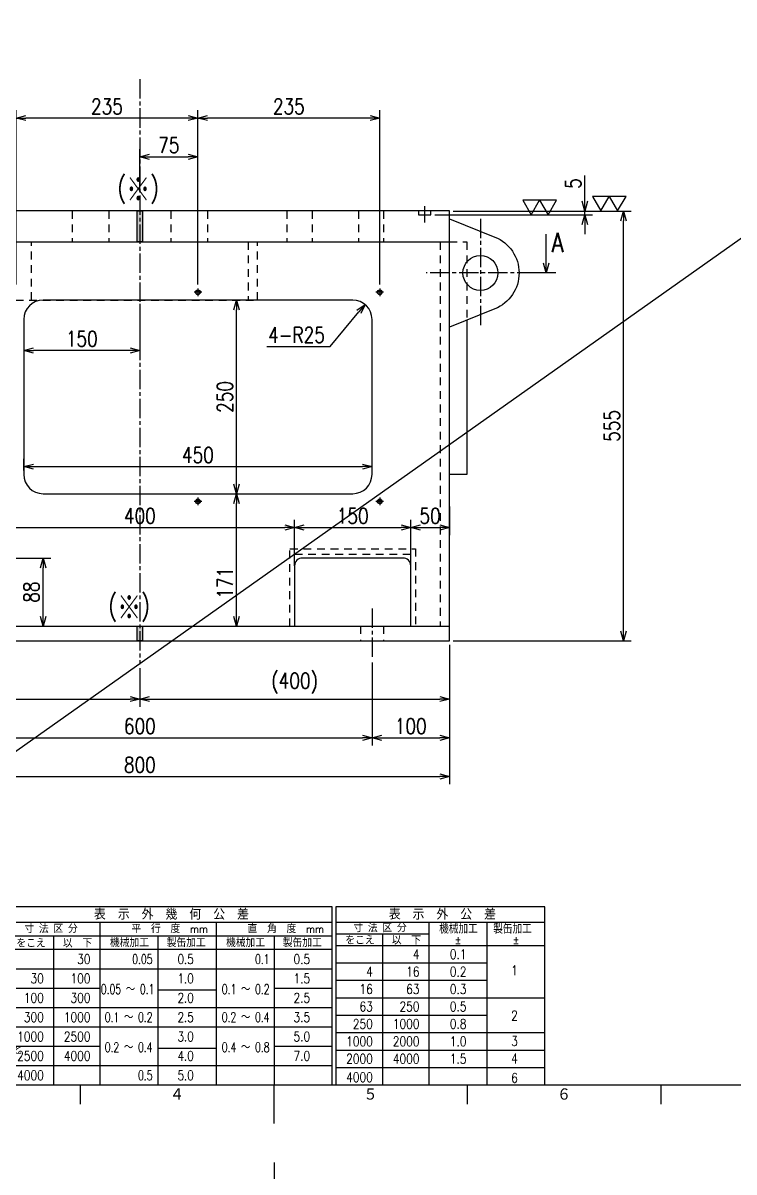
# Model space of a CAD drawing. Extents: x 0 to 4205, y 0 to 5940.
# Drawn here: x 726 to 1644, y 2933 to 4416 of the extents above; entities that cross this region are included whole.
import ezdxf
from ezdxf.enums import TextEntityAlignment as Align

# ---------------------------------------------------------------- set-up
doc = ezdxf.new("R2010")
doc.units = 0
doc.header["$LTSCALE"] = 5
doc.linetypes.add('GEN3A', pattern=[3.5, 2, -1.5])
doc.linetypes.add('GEN7A', pattern=[7.5, 5, -0.75, 1, -0.75])
doc.layers.get('0').update_dxf_attribs({"linetype": 'CONTINUOUS'})
doc.layers.get('DEFPOINTS').update_dxf_attribs({"linetype": 'CONTINUOUS'})
for name, color, linetype in [('2', 5, 'CONTINUOUS'), ('3A', 6, 'GEN3A'), ('4', 3, 'CONTINUOUS'), ('5', 3, 'CONTINUOUS'), ('6', 52, 'CONTINUOUS'), ('7A', 4, 'GEN7A'), ('8', 1, 'CONTINUOUS'), ('RAHM2', 1, 'CONTINUOUS')]:
    doc.layers.add(name, color=color, linetype=linetype)
doc.styles.add('DIMENSION', font='monotxt.shx', dxfattribs={"bigfont": 'bigfont.shx'})
doc.styles.get("Standard").update_dxf_attribs({"font": 'romans.shx', "width": 0.8, "bigfont": 'extfont.shx'})
doc.dimstyles.new('GEN-ISO', dxfattribs={"dimscale": 5, "dimtxt": 4, "dimasz": 2.5, "dimexe": 2, "dimexo": 1, "dimgap": 1, "dimtad": 3, "dimdec": 3, "dimrnd": 0.001, "dimdsep": 46, "dimtxsty": 'Standard', "dimblk": 'OPEN30', "dimcen": 0, "dimclrt": 52, "dimadec": 0, "dimazin": 0, "dimtp": 0.1, "dimtm": 0.1, "dimtfac": 0.6, "dimtdec": 3, "dimtmove": 2, "dimatfit": 3, "dimldrblk": 'OPEN30', "dimfxl": 1, "dimarcsym": 0})
doc.dimstyles.new('GEN-ISO$4', dxfattribs={"dimscale": 5, "dimtxt": 4, "dimasz": 2.5, "dimexe": 2, "dimexo": 1, "dimgap": 1, "dimtad": 1, "dimtoh": 1, "dimdec": 3, "dimrnd": 0.001, "dimdsep": 46, "dimtxsty": 'Standard', "dimblk": 'OPEN30', "dimcen": 0, "dimclrt": 52, "dimadec": 0, "dimazin": 0, "dimtp": 0.1, "dimtm": 0.1, "dimtfac": 0.6, "dimtdec": 3, "dimtofl": 0, "dimtmove": 0, "dimatfit": 2, "dimldrblk": 'OPEN30', "dimfxl": 1, "dimarcsym": 0})

# ---------------------------------------------------------------- blocks, each defined once
blk = doc.blocks.new('1A1ﾌﾞﾋﾝ')
at = {"layer": 'RAHM2', "color": 5, "linetype": 'Continuous'}
for p, q in [((210, 589), (210, 579)), ((25, 15), (826, 15)), ((160, 10), (160, 15)), ((210, 5), (210, 15)), ((260, 10), (260, 15)), ((310, 10), (310, 15))]:
    blk.add_line(p, q, dxfattribs=at)
for s, p in [('４', (183.1, 10.87)), ('５', (233.1, 10.87)), ('６', (283.1, 10.87))]:
    blk.add_text(s, height=3.31, dxfattribs=at).set_placement(p)
at = {"layer": 'RAHM2', "color": 5, "linetype": 'Continuous', "width": 0.7}
for tag, p in [('HEADER3', (35, 566.01)), ('HEADER4', (54.75, 566)), ('HEADER15', (74.49, 566)), ('HEADER16', (94.43, 566))]:
    blk.add_attdef(tag, text='', height=6, dxfattribs=at).set_placement(p, align=Align.MIDDLE)
at = {"layer": 'RAHM2', "color": 7, "linetype": 'Continuous'}
blk.add_attdef('HEADER5', text='', height=2.5, dxfattribs=at).set_placement((63.69, 559.1), align=Align.BOTTOM_RIGHT)
for tag, height, width, p in [('HEADER1', 5, 0.9, (775.12, 45.15)), ('HEADER25', 3.2, 0.63, (46.91, 45.38)), ('HEADER23', 3.33, 0.8, (71.4, 45.2)), ('HEADER24', 3.5, 0.8, (92.57, 45.22)), ('HEADER7', 5, 0.8, (590.38, 40.8)), ('GEN-TITLE-SCA', 4, 0.85, (677.79, 40.85)), ('HEADER22', 3.2, 0.63, (46.91, 38.38)), ('HEADER20', 3.33, 0.8, (71.4, 38.2)), ('HEADER21', 3.5, 0.8, (92.57, 38.22)), ('HEADER2', 6, 0.9, (774.89, 36.68)), ('HEADER19', 3.2, 0.63, (46.91, 31.38)), ('HEADER17', 3.33, 0.8, (71.4, 31.2)), ('HEADER18', 3.5, 0.8, (92.57, 31.22)), ('HEADER11', 3.2, 0.63, (46.91, 24.38)), ('HEADER9', 3.33, 0.8, (71.4, 24.2)), ('HEADER10', 3.5, 0.8, (92.57, 24.22)), ('HEADER14', 3.31, 0.8, (542.54, 17.82))]:
    blk.add_attdef(tag, text='', height=height, dxfattribs=dict(at, width=width)).set_placement(p, align=Align.MIDDLE)
at = {"layer": 'RAHM2', "color": 7, "linetype": 'Continuous', "width": 0.8}
blk.add_attdef('GEN-TITLE-DAT', text='', height=3.5, dxfattribs=at).set_placement((691.35, 39.1), align=Align.BOTTOM_LEFT)
at = {"layer": 'RAHM2', "color": 5, "linetype": 'Continuous'}
blk.add_attdef('HEADER6', text='', height=5.8, dxfattribs=at).set_placement((623.09, 17.9), align=Align.BOTTOM_RIGHT)
at = {"layer": 'RAHM2', "color": 5, "linetype": 'Continuous', "style": 'DIMENSION', "width": 1.2}
for tag, p in [('HEADER13', (629.56, 16.75)), ('HEADER12', (663.26, 16.72)), ('GEN-TITLE-DWG', (732.79, 16.74))]:
    blk.add_attdef(tag, text='', height=7.02, dxfattribs=at).set_placement(p, align=Align.BOTTOM_LEFT)
at = {"layer": 'RAHM2', "color": 5, "linetype": 'Continuous', "style": 'DIMENSION'}
blk.add_attdef('HEADER8', text='', height=7.02, dxfattribs=at).set_placement((824.55, 16.71), align=Align.BOTTOM_RIGHT)
blk = doc.blocks.new('_Open30')
at = {"color": 0, "linetype": 'ByBlock', "lineweight": -2}
for p, q in [((-1, 0.27), (0, 0)), ((0, 0), (-1, -0.27)), ((0, 0), (-1, 0))]:
    blk.add_line(p, q, dxfattribs=at)
blk = doc.blocks.new('*D176')
at = {"layer": '5', "color": 0, "lineweight": -2, "transparency": 16777216}
for p, q in [((1076.6, 3720.1), (1076.6, 3774.5)), ((689.1, 3764.5), (1064.1, 3764.5))]:
    blk.add_line(p, q, dxfattribs=at)
at = {"layer": 'DEFPOINTS', "color": 0, "transparency": 16777216}
for p in [(1076.6, 3764.5), (676.6, 3715.1), (1076.6, 3715.1)]:
    blk.add_point(p, dxfattribs=at)
at = {"layer": '5', "color": 0, "lineweight": -2, "transparency": 16777216, "xscale": 12.5, "yscale": 12.5, "zscale": 12.5, "rotation": 180}
blk.add_blockref('_Open30', (676.6, 3764.5), dxfattribs=at)
at = {"layer": '5', "color": 0, "lineweight": -2, "transparency": 16777216, "xscale": 12.5, "yscale": 12.5, "zscale": 12.5}
blk.add_blockref('_Open30', (1076.6, 3764.5), dxfattribs=at)
at = {"layer": '5', "color": 52, "transparency": 16777216, "insert": (876.6, 3779.5), "char_height": 20, "attachment_point": 5}
blk.add_mtext('400', dxfattribs=at)
blk = doc.blocks.new('*D177')
at = {"layer": '5', "color": 0, "lineweight": -2, "transparency": 16777216}
for p, q in [((1226.6, 3720.1), (1226.6, 3774.5)), ((1089.1, 3764.5), (1214.1, 3764.5))]:
    blk.add_line(p, q, dxfattribs=at)
at = {"layer": 'DEFPOINTS', "color": 0, "transparency": 16777216}
for p in [(1226.6, 3764.5), (1076.6, 3715.1), (1226.6, 3715.1)]:
    blk.add_point(p, dxfattribs=at)
at = {"layer": '5', "color": 0, "lineweight": -2, "transparency": 16777216, "xscale": 12.5, "yscale": 12.5, "zscale": 12.5, "rotation": 180}
blk.add_blockref('_Open30', (1076.6, 3764.5), dxfattribs=at)
at = {"layer": '5', "color": 0, "lineweight": -2, "transparency": 16777216, "xscale": 12.5, "yscale": 12.5, "zscale": 12.5}
blk.add_blockref('_Open30', (1226.6, 3764.5), dxfattribs=at)
at = {"layer": '5', "color": 52, "transparency": 16777216, "insert": (1151.6, 3779.5), "char_height": 20, "attachment_point": 5}
blk.add_mtext('150', dxfattribs=at)
blk = doc.blocks.new('*D178')
at = {"layer": '5', "color": 0, "lineweight": -2, "transparency": 16777216}
for p, q in [((1276.6, 3791.6), (1276.6, 3754.5)), ((1239.1, 3764.5), (1264.1, 3764.5))]:
    blk.add_line(p, q, dxfattribs=at)
at = {"layer": 'DEFPOINTS', "color": 0, "transparency": 16777216}
for p in [(1276.6, 3796.6), (1276.6, 3764.5), (1226.6, 3715.1)]:
    blk.add_point(p, dxfattribs=at)
at = {"layer": '5', "color": 0, "lineweight": -2, "transparency": 16777216, "xscale": 12.5, "yscale": 12.5, "zscale": 12.5, "rotation": 180}
blk.add_blockref('_Open30', (1226.6, 3764.5), dxfattribs=at)
at = {"layer": '5', "color": 0, "lineweight": -2, "transparency": 16777216, "xscale": 12.5, "yscale": 12.5, "zscale": 12.5}
blk.add_blockref('_Open30', (1276.6, 3764.5), dxfattribs=at)
at = {"layer": '5', "color": 52, "transparency": 16777216, "insert": (1251.6, 3779.5), "char_height": 20, "attachment_point": 5}
blk.add_mtext('50', dxfattribs=at)
blk = doc.blocks.new('*D179')
at = {"layer": '5', "color": 0, "lineweight": -2, "transparency": 16777216}
for p, q in [((671.6, 3725.1), (761.6, 3725.1)), ((751.6, 3649.6), (751.6, 3712.6)), ((681.6, 3637.1), (761.6, 3637.1))]:
    blk.add_line(p, q, dxfattribs=at)
at = {"layer": 'DEFPOINTS', "color": 0, "transparency": 16777216}
for p in [(666.6, 3725.1), (751.6, 3725.1), (676.6, 3637.1)]:
    blk.add_point(p, dxfattribs=at)
at = {"layer": '5', "color": 0, "lineweight": -2, "transparency": 16777216, "xscale": 12.5, "yscale": 12.5, "zscale": 12.5}
for p, rotation in [((751.6, 3725.1), 90), ((751.6, 3637.1), 270)]:
    blk.add_blockref('_Open30', p, dxfattribs=dict(at, rotation=rotation))
at = {"layer": '5', "color": 52, "transparency": 16777216, "insert": (736.6, 3681.1), "char_height": 20, "attachment_point": 5, "rotation": 90}
blk.add_mtext('88', dxfattribs=at)
blk = doc.blocks.new('*D306')
at = {"layer": '5', "color": 0, "lineweight": -2, "transparency": 16777216}
for p, q in [((476.6, 3613.1), (476.6, 3533.1)), ((876.6, 3583.1), (876.6, 3533.1)), ((489.1, 3543.1), (864.1, 3543.1))]:
    blk.add_line(p, q, dxfattribs=at)
at = {"layer": 'DEFPOINTS', "color": 0, "transparency": 16777216}
for p in [(476.6, 3618.1), (876.6, 3588.1), (876.6, 3543.1)]:
    blk.add_point(p, dxfattribs=at)
at = {"layer": '5', "color": 0, "lineweight": -2, "transparency": 16777216, "xscale": 12.5, "yscale": 12.5, "zscale": 12.5, "rotation": 180}
blk.add_blockref('_Open30', (476.6, 3543.1), dxfattribs=at)
at = {"layer": '5', "color": 0, "lineweight": -2, "transparency": 16777216, "xscale": 12.5, "yscale": 12.5, "zscale": 12.5}
blk.add_blockref('_Open30', (876.6, 3543.1), dxfattribs=at)
at = {"layer": '5', "color": 52, "transparency": 16777216, "insert": (676.6, 3563.4), "char_height": 20, "attachment_point": 5}
blk.add_mtext('(400)', dxfattribs=at)
blk = doc.blocks.new('*D307')
at = {"layer": '5', "color": 0, "lineweight": -2, "transparency": 16777216}
for p, q in [((1276.6, 3613.1), (1276.6, 3533.1)), ((876.6, 3583.1), (876.6, 3533.1)), ((889.1, 3543.1), (1264.1, 3543.1))]:
    blk.add_line(p, q, dxfattribs=at)
at = {"layer": 'DEFPOINTS', "color": 0, "transparency": 16777216}
for p in [(1276.6, 3618.1), (876.6, 3588.1), (1276.6, 3543.1)]:
    blk.add_point(p, dxfattribs=at)
at = {"layer": '5', "color": 0, "lineweight": -2, "transparency": 16777216, "xscale": 12.5, "yscale": 12.5, "zscale": 12.5, "rotation": 180}
blk.add_blockref('_Open30', (876.6, 3543.1), dxfattribs=at)
at = {"layer": '5', "color": 0, "lineweight": -2, "transparency": 16777216, "xscale": 12.5, "yscale": 12.5, "zscale": 12.5}
blk.add_blockref('_Open30', (1276.6, 3543.1), dxfattribs=at)
at = {"layer": '5', "color": 52, "transparency": 16777216, "insert": (1076.6, 3563.4), "char_height": 20, "attachment_point": 5}
blk.add_mtext('(400)', dxfattribs=at)
blk = doc.blocks.new('*D309')
at = {"layer": '5', "color": 0, "lineweight": -2, "transparency": 16777216}
for p, q in [((1176.6, 3590.4), (1176.6, 3483.1)), ((589.1, 3493.1), (1164.1, 3493.1))]:
    blk.add_line(p, q, dxfattribs=at)
at = {"layer": 'DEFPOINTS', "color": 0, "transparency": 16777216}
for p in [(576.6, 3595.4), (1176.6, 3595.4), (1176.6, 3493.1)]:
    blk.add_point(p, dxfattribs=at)
at = {"layer": '5', "color": 0, "lineweight": -2, "transparency": 16777216, "xscale": 12.5, "yscale": 12.5, "zscale": 12.5, "rotation": 180}
blk.add_blockref('_Open30', (576.6, 3493.1), dxfattribs=at)
at = {"layer": '5', "color": 0, "lineweight": -2, "transparency": 16777216, "xscale": 12.5, "yscale": 12.5, "zscale": 12.5}
blk.add_blockref('_Open30', (1176.6, 3493.1), dxfattribs=at)
at = {"layer": '5', "color": 52, "transparency": 16777216, "insert": (876.6, 3508.1), "char_height": 20, "attachment_point": 5}
blk.add_mtext('600', dxfattribs=at)
blk = doc.blocks.new('*D310')
at = {"layer": '5', "color": 0, "lineweight": -2, "transparency": 16777216}
for p, q in [((1276.6, 3613.1), (1276.6, 3483.1)), ((1189.1, 3493.1), (1264.1, 3493.1))]:
    blk.add_line(p, q, dxfattribs=at)
at = {"layer": 'DEFPOINTS', "color": 0, "transparency": 16777216}
for p in [(1276.6, 3618.1), (1176.6, 3595.4), (1276.6, 3493.1)]:
    blk.add_point(p, dxfattribs=at)
at = {"layer": '5', "color": 0, "lineweight": -2, "transparency": 16777216, "xscale": 12.5, "yscale": 12.5, "zscale": 12.5, "rotation": 180}
blk.add_blockref('_Open30', (1176.6, 3493.1), dxfattribs=at)
at = {"layer": '5', "color": 0, "lineweight": -2, "transparency": 16777216, "xscale": 12.5, "yscale": 12.5, "zscale": 12.5}
blk.add_blockref('_Open30', (1276.6, 3493.1), dxfattribs=at)
at = {"layer": '5', "color": 52, "transparency": 16777216, "insert": (1226.6, 3508.1), "char_height": 20, "attachment_point": 5}
blk.add_mtext('100', dxfattribs=at)
blk = doc.blocks.new('*D311')
at = {"layer": '5', "color": 0, "lineweight": -2, "transparency": 16777216}
for p, q in [((476.6, 3613.1), (476.6, 3433.1)), ((1276.6, 3613.1), (1276.6, 3433.1)), ((489.1, 3443.1), (1264.1, 3443.1))]:
    blk.add_line(p, q, dxfattribs=at)
at = {"layer": 'DEFPOINTS', "color": 0, "transparency": 16777216}
for p in [(476.6, 3618.1), (1276.6, 3618.1), (1276.6, 3443.1)]:
    blk.add_point(p, dxfattribs=at)
at = {"layer": '5', "color": 0, "lineweight": -2, "transparency": 16777216, "xscale": 12.5, "yscale": 12.5, "zscale": 12.5, "rotation": 180}
blk.add_blockref('_Open30', (476.6, 3443.1), dxfattribs=at)
at = {"layer": '5', "color": 0, "lineweight": -2, "transparency": 16777216, "xscale": 12.5, "yscale": 12.5, "zscale": 12.5}
blk.add_blockref('_Open30', (1276.6, 3443.1), dxfattribs=at)
at = {"layer": '5', "color": 52, "transparency": 16777216, "insert": (876.6, 3458.1), "char_height": 20, "attachment_point": 5}
blk.add_mtext('800', dxfattribs=at)
blk = doc.blocks.new('*D312')
at = {"layer": '5', "color": 0, "lineweight": -2, "transparency": 16777216}
for p, q in [((881.6, 3808.1), (1011.6, 3808.1)), ((1001.6, 3649.6), (1001.6, 3795.6)), ((881.6, 3637.1), (1011.6, 3637.1))]:
    blk.add_line(p, q, dxfattribs=at)
at = {"layer": 'DEFPOINTS', "color": 0, "transparency": 16777216}
for p in [(876.6, 3808.1), (1001.6, 3808.1), (876.6, 3637.1)]:
    blk.add_point(p, dxfattribs=at)
at = {"layer": '5', "color": 0, "lineweight": -2, "transparency": 16777216, "xscale": 12.5, "yscale": 12.5, "zscale": 12.5}
for p, rotation in [((1001.6, 3808.1), 90), ((1001.6, 3637.1), 270)]:
    blk.add_blockref('_Open30', p, dxfattribs=dict(at, rotation=rotation))
at = {"layer": '5', "color": 52, "transparency": 16777216, "insert": (986.6, 3693.1), "char_height": 20, "attachment_point": 5, "rotation": 90}
blk.add_mtext('171', dxfattribs=at)
blk = doc.blocks.new('*D313')
at = {"layer": '5', "color": 0, "lineweight": -2, "transparency": 16777216}
for p, q in [((1146.6, 4058.1), (991.6, 4058.1)), ((1001.6, 3820.6), (1001.6, 4045.6))]:
    blk.add_line(p, q, dxfattribs=at)
at = {"layer": 'DEFPOINTS', "color": 0, "transparency": 16777216}
for p in [(1001.6, 4058.1), (1151.6, 4058.1), (876.6, 3808.1)]:
    blk.add_point(p, dxfattribs=at)
at = {"layer": '5', "color": 0, "lineweight": -2, "transparency": 16777216, "xscale": 12.5, "yscale": 12.5, "zscale": 12.5}
for p, rotation in [((1001.6, 4058.1), 90), ((1001.6, 3808.1), 270)]:
    blk.add_blockref('_Open30', p, dxfattribs=dict(at, rotation=rotation))
at = {"layer": '5', "color": 52, "transparency": 16777216, "insert": (986.6, 3933.1), "char_height": 20, "attachment_point": 5, "rotation": 90}
blk.add_mtext('250', dxfattribs=at)
blk = doc.blocks.new('*D314')
at = {"layer": '5', "color": 0, "lineweight": -2, "transparency": 16777216}
for p, q in [((876.6, 4198.1), (876.6, 4253.1)), ((889.1, 4243.1), (939.1, 4243.1)), ((951.6, 4078.1), (951.6, 4253.1))]:
    blk.add_line(p, q, dxfattribs=at)
at = {"layer": 'DEFPOINTS', "color": 0, "transparency": 16777216}
for p in [(951.6, 4243.1), (876.6, 4193.1), (951.6, 4073.1)]:
    blk.add_point(p, dxfattribs=at)
at = {"layer": '5', "color": 0, "lineweight": -2, "transparency": 16777216, "xscale": 12.5, "yscale": 12.5, "zscale": 12.5, "rotation": 180}
blk.add_blockref('_Open30', (876.6, 4243.1), dxfattribs=at)
at = {"layer": '5', "color": 0, "lineweight": -2, "transparency": 16777216, "xscale": 12.5, "yscale": 12.5, "zscale": 12.5}
blk.add_blockref('_Open30', (951.6, 4243.1), dxfattribs=at)
at = {"layer": '5', "color": 52, "transparency": 16777216, "insert": (914.1, 4258.1), "char_height": 20, "attachment_point": 5}
blk.add_mtext('75', dxfattribs=at)
blk = doc.blocks.new('*D315')
at = {"layer": '5', "color": 0, "lineweight": -2, "transparency": 16777216}
for p, q in [((951.6, 4078.1), (951.6, 4303.1)), ((1186.6, 4078.1), (1186.6, 4303.1)), ((1174.1, 4293.1), (964.1, 4293.1))]:
    blk.add_line(p, q, dxfattribs=at)
at = {"layer": 'DEFPOINTS', "color": 0, "transparency": 16777216}
for p in [(951.6, 4293.1), (951.6, 4073.1), (1186.6, 4073.1)]:
    blk.add_point(p, dxfattribs=at)
at = {"layer": '5', "color": 0, "lineweight": -2, "transparency": 16777216, "xscale": 12.5, "yscale": 12.5, "zscale": 12.5, "rotation": 180}
blk.add_blockref('_Open30', (951.6, 4293.1), dxfattribs=at)
at = {"layer": '5', "color": 0, "lineweight": -2, "transparency": 16777216, "xscale": 12.5, "yscale": 12.5, "zscale": 12.5}
blk.add_blockref('_Open30', (1186.6, 4293.1), dxfattribs=at)
at = {"layer": '5', "color": 52, "transparency": 16777216, "insert": (1069.1, 4308.1), "char_height": 20, "attachment_point": 5}
blk.add_mtext('235', dxfattribs=at)
blk = doc.blocks.new('*D316')
at = {"layer": '5', "color": 0, "lineweight": -2, "transparency": 16777216}
for p, q in [((716.6, 4078.1), (716.6, 4303.1)), ((939.1, 4293.1), (729.1, 4293.1))]:
    blk.add_line(p, q, dxfattribs=at)
at = {"layer": 'DEFPOINTS', "color": 0, "transparency": 16777216}
for p in [(716.6, 4293.1), (716.6, 4073.1), (951.6, 4073.1)]:
    blk.add_point(p, dxfattribs=at)
at = {"layer": '5', "color": 0, "lineweight": -2, "transparency": 16777216, "xscale": 12.5, "yscale": 12.5, "zscale": 12.5, "rotation": 180}
blk.add_blockref('_Open30', (716.6, 4293.1), dxfattribs=at)
at = {"layer": '5', "color": 0, "lineweight": -2, "transparency": 16777216, "xscale": 12.5, "yscale": 12.5, "zscale": 12.5}
blk.add_blockref('_Open30', (951.6, 4293.1), dxfattribs=at)
at = {"layer": '5', "color": 52, "transparency": 16777216, "insert": (834.1, 4308.1), "char_height": 20, "attachment_point": 5}
blk.add_mtext('235', dxfattribs=at)
blk = doc.blocks.new('*D317')
at = {"layer": '5', "color": 0, "lineweight": -2, "transparency": 16777216}
for p, q in [((876.6, 4053.1), (876.6, 3983.1)), ((726.6, 4028.1), (726.6, 3983.1)), ((864.1, 3993.1), (739.1, 3993.1))]:
    blk.add_line(p, q, dxfattribs=at)
at = {"layer": 'DEFPOINTS', "color": 0, "transparency": 16777216}
for p in [(876.6, 4058.1), (726.6, 4033.1), (726.6, 3993.1)]:
    blk.add_point(p, dxfattribs=at)
at = {"layer": '5', "color": 0, "lineweight": -2, "transparency": 16777216, "xscale": 12.5, "yscale": 12.5, "zscale": 12.5, "rotation": 180}
blk.add_blockref('_Open30', (726.6, 3993.1), dxfattribs=at)
at = {"layer": '5', "color": 0, "lineweight": -2, "transparency": 16777216, "xscale": 12.5, "yscale": 12.5, "zscale": 12.5}
blk.add_blockref('_Open30', (876.6, 3993.1), dxfattribs=at)
at = {"layer": '5', "color": 52, "transparency": 16777216, "insert": (801.6, 4008.1), "char_height": 20, "attachment_point": 5}
blk.add_mtext('150', dxfattribs=at)
blk = doc.blocks.new('*D318')
at = {"layer": '5', "color": 0, "lineweight": -2, "transparency": 16777216}
for p, q in [((726.6, 3838.1), (726.6, 3853.1)), ((739.1, 3843.1), (1164.1, 3843.1)), ((1176.6, 3838.1), (1176.6, 3853.1))]:
    blk.add_line(p, q, dxfattribs=at)
at = {"layer": 'DEFPOINTS', "color": 0, "transparency": 16777216}
for p in [(1176.6, 3843.1), (726.6, 3833.1), (1176.6, 3833.1)]:
    blk.add_point(p, dxfattribs=at)
at = {"layer": '5', "color": 0, "lineweight": -2, "transparency": 16777216, "xscale": 12.5, "yscale": 12.5, "zscale": 12.5, "rotation": 180}
blk.add_blockref('_Open30', (726.6, 3843.1), dxfattribs=at)
at = {"layer": '5', "color": 0, "lineweight": -2, "transparency": 16777216, "xscale": 12.5, "yscale": 12.5, "zscale": 12.5}
blk.add_blockref('_Open30', (1176.6, 3843.1), dxfattribs=at)
at = {"layer": '5', "color": 52, "transparency": 16777216, "insert": (951.6, 3858.1), "char_height": 20, "attachment_point": 5}
blk.add_mtext('450', dxfattribs=at)
blk = doc.blocks.new('*D319')
at = {"layer": '5', "color": 0, "lineweight": -2, "transparency": 16777216}
for p, q in [((1122.5, 3998.1), (1159.6, 4042.8)), ((1040.5, 3998.1), (1122.5, 3998.1))]:
    blk.add_line(p, q, dxfattribs=at)
at = {"layer": 'DEFPOINTS', "color": 0, "transparency": 16777216}
for p in [(1167.5, 4052.4), (1151.6, 4033.1)]:
    blk.add_point(p, dxfattribs=at)
at = {"layer": '5', "color": 0, "lineweight": -2, "transparency": 16777216, "xscale": 12.5, "yscale": 12.5, "zscale": 12.5, "rotation": 50.35054597193975}
blk.add_blockref('_Open30', (1167.5, 4052.4), dxfattribs=at)
at = {"layer": '5', "color": 52, "transparency": 16777216, "insert": (1079, 4013.1), "char_height": 20, "attachment_point": 5}
blk.add_mtext('4-R25', dxfattribs=at)
blk = doc.blocks.new('*D342')
at = {"layer": '5', "color": 0, "lineweight": -2, "transparency": 16777216}
for p, q in [((1281.6, 4173.1), (1511.6, 4173.1)), ((1501.6, 3630.6), (1501.6, 4160.6)), ((1281.6, 3618.1), (1511.6, 3618.1))]:
    blk.add_line(p, q, dxfattribs=at)
at = {"layer": 'DEFPOINTS', "color": 0, "transparency": 16777216}
for p in [(1276.6, 4173.1), (1501.6, 4173.1), (1276.6, 3618.1)]:
    blk.add_point(p, dxfattribs=at)
at = {"layer": '5', "color": 0, "lineweight": -2, "transparency": 16777216, "xscale": 12.5, "yscale": 12.5, "zscale": 12.5}
for p, rotation in [((1501.6, 4173.1), 90), ((1501.6, 3618.1), 270)]:
    blk.add_blockref('_Open30', p, dxfattribs=dict(at, rotation=rotation))
at = {"layer": '5', "color": 52, "transparency": 16777216, "insert": (1486.6, 3895.6), "char_height": 20, "attachment_point": 5, "rotation": 90}
blk.add_mtext('555', dxfattribs=at)
blk = doc.blocks.new('*D195')
at = {"layer": '5', "color": 0, "lineweight": -2, "transparency": 16777216}
for p, q in [((1451.6, 4185.6), (1451.6, 4218.8)), ((1281.6, 4173.1), (1461.6, 4173.1)), ((1451.6, 4168.1), (1451.6, 4173.1)), ((1257.6, 4168.1), (1461.6, 4168.1)), ((1451.6, 4155.6), (1451.6, 4143.1))]:
    blk.add_line(p, q, dxfattribs=at)
at = {"layer": 'DEFPOINTS', "color": 0, "transparency": 16777216}
for p in [(1276.6, 4173.1), (1451.6, 4173.1), (1252.6, 4168.1)]:
    blk.add_point(p, dxfattribs=at)
at = {"layer": '5', "color": 0, "lineweight": -2, "transparency": 16777216, "xscale": 12.5, "yscale": 12.5, "zscale": 12.5}
for p, rotation in [((1451.6, 4173.1), 270), ((1451.6, 4168.1), 90)]:
    blk.add_blockref('_Open30', p, dxfattribs=dict(at, rotation=rotation))
at = {"layer": '5', "color": 52, "transparency": 16777216, "insert": (1436.6, 4208.5), "char_height": 20, "attachment_point": 5, "rotation": 90}
blk.add_mtext('5', dxfattribs=at)
blk = doc.blocks.new('A$C54F43032')
h = blk.add_hatch(color=256)
h.paths.add_polyline_path([(0, 19), (-3.5, 19), (-3.5, 0), (0, 0)])
h.paths.add_polyline_path([(0, 0), (3.5, 0), (3.5, 19), (0, 19)])
blk.add_lwpolyline([(-3.5, 0), (3.5, 0), (3.5, 19), (-3.5, 19)], close=True)
blk = doc.blocks.new('A$C31AE6F73')
for p, q in [((75, 230), (75, 60)), ((0, 210), (200, 210)), ((205, 210), (625, 210)), ((325, 210), (325, 0)), ((475, 210), (475, 0)), ((630, 210), (900, 210)), ((750, 210), (750, 0)), ((825, 210), (825, 0)), ((630, 195), (750, 195)), ((690, 195), (690, 0)), ((205, 192.5), (625, 192.5)), ((265, 192.5), (265, 0)), ((400, 192.5), (400, 0)), ((550, 192.5), (550, 0)), ((630, 180), (900, 180)), ((205, 175), (625, 175)), ((0, 60), (200, 60))]:
    blk.add_line(p, q)
for points in [[(36.9, 185.9), (44.5, 199), (29.3, 199), (36.9, 185.9)], [(29.3, 155.9), (36.8, 169), (21.7, 169), (29.3, 155.9)], [(44.4, 155.9), (52, 169), (36.8, 169), (44.4, 155.9)], [(21.7, 125.9), (29.3, 139), (14.1, 139), (21.7, 125.9)], [(36.9, 125.9), (44.5, 139), (29.3, 139), (36.9, 125.9)], [(52, 125.9), (59.6, 139), (44.5, 139), (52, 125.9)], [(29.3, 91.8), (36.8, 105), (21.7, 105), (29.3, 91.8)], [(44.4, 91.8), (52, 105), (36.8, 105), (44.4, 91.8)], [(21.7, 61.8), (29.3, 75), (14.1, 75), (21.7, 61.8)], [(36.9, 61.8), (44.5, 75), (29.3, 75), (36.9, 61.8)], [(52, 61.8), (59.6, 75), (44.5, 75), (52, 61.8)], [(76.4, 4.4), (84, 17.5), (68.8, 17.5), (76.4, 4.4)], [(91.6, 4.4), (99.1, 17.5), (84, 17.5), (91.6, 4.4)], [(129.1, 4.4), (136.7, 17.5), (121.5, 17.5), (129.1, 4.4)], [(144.2, 4.4), (151.8, 17.5), (136.7, 17.5), (144.2, 4.4)], [(159.4, 4.4), (167, 17.5), (151.8, 17.5), (159.4, 4.4)]]:
    blk.add_lwpolyline(points, close=True)
at = {"layer": '2'}
for points in [[(0, 0), (200, 0), (200, 230), (0, 230)], [(205, 0), (625, 0), (625, 230), (205, 230)], [(630, 0), (900, 0), (900, 230), (630, 230)]]:
    blk.add_lwpolyline(points, close=True, dxfattribs=at)
at = {"layer": '4'}
for p, q in [((0, 180), (200, 180)), ((0, 150), (200, 150)), ((205, 150), (625, 150)), ((630, 157.5), (825, 157.5)), ((630, 135), (825, 135)), ((0, 120), (200, 120)), ((205, 125), (325, 125)), ((400, 122.5), (475, 122.5)), ((550, 125), (625, 125)), ((630, 112.5), (900, 112.5)), ((0, 90), (200, 90)), ((205, 100), (625, 100)), ((630, 90), (825, 90)), ((205, 75), (625, 75)), ((630, 67.5), (900, 67.5)), ((205, 50), (325, 50)), ((400, 47.5), (475, 47.5)), ((550, 50), (625, 50)), ((630, 45), (900, 45)), ((205, 25), (625, 25)), ((630, 22.5), (900, 22.5))]:
    blk.add_line(p, q, dxfattribs=at)
at = {"width": 0.9}
for s, height, p in [('仕上げ記号', 11, (39.5, 213.6)), ('表面粗さの区分', 11, (135.6, 213.6)), ('寸 法 区 分', 10, (686.9, 197.3)), ('機械加工', 11.5, (788.2, 195.4)), ('製缶加工', 11.5, (858.1, 195.4)), ('寸 法 区 分', 10, (261.9, 196.1)), ('平\u3000行\u3000度\u3000mm', 10, (415.1, 196.1)), ('直\u3000角\u3000度\u3000mm', 10, (565.1, 196.1)), ('をこえ', 10, (236, 177.5)), ('以\u3000下', 10, (296, 177.5)), ('機械加工', 10, (363.2, 178.1)), ('製缶加工', 10, (436.5, 178.1)), ('機械加工', 10, (513.2, 178.1)), ('製缶加工', 10, (586.5, 178.1)), ('をこえ', 10, (661, 181.3)), ('以\u3000下', 10, (721, 181.3)), ('%%P', 10, (787.7, 182)), ('%%P', 10, (862.7, 182))]:
    blk.add_text(s, height=height, dxfattribs=at).set_placement(p, align=Align.CENTER)
for s, p in [('表\u3000示\u3000外\u3000幾\u3000何\u3000公\u3000差', (417.4, 213.3)), ('表\u3000示\u3000外\u3000公\u3000差', (767.5, 213.3))]:
    blk.add_text(s, height=14).set_placement(p, align=Align.CENTER)
for s, height, width, p in [('100S ～ 50S', 12.5, 0.8, (90.3, 187.6)), ('25S ～ 12.5S', 12.5, 0.8, (90.3, 157.6)), ('0.1', 12.5, 0.8, (777.1, 162.4)), ('0.2', 12.5, 0.8, (777.1, 139.9)), ('1', 12.5, 0.8, (856.5, 141.5)), ('6.3S ～ 1.6S', 12.5, 0.8, (90.3, 127.6)), ('0.3', 12.5, 0.8, (777.1, 117.4)), ('6.3S ～ 1.6S', 12.5, 0.8, (90.3, 97.6)), ('0.5', 12.5, 0.8, (777.1, 94.9)), ('2', 12.5, 0.8, (856.5, 83.2)), ('1.6S ～ ', 12.5, 0.8, (90.3, 67.6)), ('0.8', 12.5, 0.8, (777.1, 72.4)), ('1.0', 12.5, 0.8, (777.1, 49.9)), ('3', 12.5, 0.8, (856.5, 50.3)), ('必要な場合は、粗さ区分を記入のこと', 10, 0.9, (11.1, 39.5)), ('1.5', 12.5, 0.8, (777.1, 27.4)), ('4', 12.5, 0.8, (856.5, 27.8)), ('(例)', 12.5, 0.9, (28.9, 12.3)), ('12.5S', 9, 0.8, (69.1, 20.2)), ('1.6S', 9, 0.8, (130.8, 20.2)), ('6', 12.5, 0.8, (856.5, 2.8))]:
    blk.add_text(s, height=height, dxfattribs=dict(width=width)).set_placement(p)
for s, width, p in [('30', 0.8, (312.8, 156.1)), ('0.05', 0.7, (393, 156.1)), ('0.5', 0.8, (446.5, 156.1)), ('0.1', 0.7, (544.2, 156.1)), ('0.5', 0.8, (596.5, 156.1)), ('4', 0.8, (737.8, 162.4)), ('4', 0.8, (677.5, 139.9)), ('16', 0.8, (737.8, 139.9)), ('30', 0.8, (252.5, 131.1)), ('100', 0.8, (312.8, 131.1)), ('1.0', 0.8, (446.5, 131.1)), ('1.5', 0.8, (596.5, 131.1)), ('0.05 ～ 0.1', 0.7, (395.4, 117.3)), ('0.1 ～ 0.2', 0.7, (544.2, 117.3)), ('16', 0.8, (677.5, 117.4)), ('63', 0.8, (737.8, 117.4)), ('100', 0.8, (252.5, 106.1)), ('300', 0.8, (312.8, 106.1)), ('2.0', 0.8, (446.5, 106.1)), ('2.5', 0.8, (596.5, 106.1)), ('63', 0.8, (677.5, 94.9)), ('250', 0.8, (737.8, 94.9)), ('300', 0.8, (252.5, 81.1)), ('1000', 0.8, (312.8, 81.1)), ('0.1 ～ 0.2', 0.7, (393, 81.1)), ('2.5', 0.8, (446.5, 81.1)), ('0.2 ～ 0.4', 0.7, (544.2, 81.1)), ('3.5', 0.8, (596.5, 81.1)), ('250', 0.8, (677.5, 72.4)), ('1000', 0.8, (737.8, 72.4)), ('1000', 0.8, (252.5, 56.1)), ('2500', 0.8, (312.8, 56.1)), ('3.0', 0.8, (446.5, 56.1)), ('5.0', 0.8, (596.5, 56.1)), ('1000', 0.8, (677.5, 49.9)), ('2000', 0.8, (737.8, 49.9)), ('0.2 ～ 0.4', 0.7, (393, 42.3)), ('0.4 ～ 0.8', 0.7, (544.2, 42.3)), ('2500', 0.8, (252.5, 31.1)), ('4000', 0.8, (312.8, 31.1)), ('4.0', 0.8, (446.5, 31.1)), ('7.0', 0.8, (596.5, 31.1)), ('2000', 0.8, (677.5, 27.4)), ('4000', 0.8, (737.8, 27.4)), ('4000', 0.8, (252.5, 6.1)), ('0.5', 0.7, (393, 6.1)), ('5.0', 0.8, (446.5, 6.1)), ('4000', 0.8, (677.5, 3.6))]:
    blk.add_text(s, height=12.5, dxfattribs=dict(width=width)).set_placement(p, align=Align.RIGHT)
for p in [(40, 106.3), (40, 76.3)]:
    blk.add_text('G', height=10).set_placement(p, align=Align.RIGHT)

msp = doc.modelspace()

# ---------------------------------------------------------------- hatches: boundary and pattern name
h = msp.add_hatch(color=256)
h.paths.add_polyline_path([(876.5746, 4173.1495), (880.0746, 4173.1495), (880.0746, 4133.1495), (876.5746, 4133.1495)])
h.paths.add_polyline_path([(873.0746, 4173.1495), (876.5746, 4173.1495), (876.5746, 4133.1495), (873.0746, 4133.1495)])

# ---------------------------------------------------------------- linework, layer by layer
for p, q in [((873.0746, 4133.1495), (873.0746, 4173.1495)), ((873.0746, 4173.1495), (880.0746, 4173.1495)), ((880.0746, 4133.1495), (873.0746, 4133.1495))]:
    msp.add_line(p, q)
msp.add_lwpolyline([(880.0746, 4133.1495), (873.0746, 4133.1495), (873.0746, 4173.1495), (880.0746, 4173.1495)], close=True)
at = {"layer": '2'}
for p, q in [((1276.5746, 4173.1495), (476.5746, 4173.1495)), ((1276.5746, 3618.1495), (1276.5746, 4173.1495)), ((476.5746, 4133.1495), (1276.5746, 4133.1495)), ((1414.0746, 4093.1495), (1389.0746, 4093.1495)), ((476.5746, 3637.1495), (1276.5746, 3637.1495)), ((476.5746, 3618.1495), (1276.5746, 3618.1495))]:
    msp.add_line(p, q, dxfattribs=at)
for points in [[(1236.5746, 4173.1495), (1236.5746, 4168.1495), (1252.5746, 4168.1495), (1252.5746, 4173.1495)], [(1299.0746, 4032.2064), (1299.0746, 3833.1495), (1276.5746, 3833.1495)]]:
    msp.add_lwpolyline(points, dxfattribs=at)
for points in [[(1276.5746, 4163.1495), (1335.2453, 4139.5327, -0.67544468), (1335.2453, 4046.7662), (1276.5746, 4023.1495)], [(1226.5746, 3637.1495), (1226.5746, 3715.1495, 0.414213562), (1216.5746, 3725.1495), (1086.5746, 3725.1495, 0.414213562), (1076.5746, 3715.1495), (1076.5746, 3637.1495)]]:
    msp.add_lwpolyline(points, format="xyb", dxfattribs=at)
msp.add_lwpolyline([(751.5746, 3808.1495), (1151.5746, 3808.1495, 0.414213562), (1176.5746, 3833.1495), (1176.5746, 4033.1495, 0.414213562), (1151.5746, 4058.1495), (751.5746, 4058.1495, 0.414213562), (726.5746, 4033.1495), (726.5746, 3833.1495, 0.414213562)], format="xyb", close=True, dxfattribs=at)
for centre, radius in [((1316.5746, 4093.1495), 22.5), ((951.5746, 4068.1495), 2.5), ((1186.5746, 4068.1495), 2.5), ((951.5746, 3798.1495), 2.5), ((1186.5746, 3798.1495), 2.5)]:
    msp.add_circle(centre, radius, dxfattribs=at)
at = {"layer": '3A'}
for p, q in [((789.0746, 4173.1495), (789.0746, 4133.1495)), ((836.5746, 4173.1495), (836.5746, 4133.1495)), ((916.5746, 4173.1495), (916.5746, 4133.1495)), ((964.0746, 4173.1495), (964.0746, 4133.1495)), ((1066.5746, 4173.1495), (1066.5746, 4133.1495)), ((1099.0746, 4173.1495), (1099.0746, 4133.1495)), ((1159.0746, 4173.1495), (1159.0746, 4133.1495)), ((1191.5746, 4173.1495), (1191.5746, 4133.1495)), ((736.5746, 4058.1495), (736.5746, 4133.1495)), ((1264.5746, 4133.1495), (1264.5746, 3637.1495)), ((1076.5746, 3715.1495), (1076.5746, 3737.1495)), ((1076.5746, 3730.1495), (1226.5746, 3730.1495)), ((1226.5746, 3715.1495), (1226.5746, 3737.1495)), ((1161.5746, 3637.1495), (1161.5746, 3618.1495)), ((1191.5746, 3637.1495), (1191.5746, 3618.1495))]:
    msp.add_line(p, q, dxfattribs=at)
for points in [[(488.5746, 4058.1495), (1028.5746, 4058.1495), (1028.5746, 4133.1495)], [(1016.5746, 4133.1495), (1016.5746, 4058.1495)], [(1276.5746, 4133.1495), (1299.0746, 4133.1495), (1299.0746, 4032.2064)], [(1070.5746, 3637.1495), (1070.5746, 3737.1495), (1232.5746, 3737.1495), (1232.5746, 3637.1495)]]:
    msp.add_lwpolyline(points, dxfattribs=at)
at = {"layer": '4'}
for centre in [(951.5746, 4068.1495), (1186.5746, 4068.1495), (951.5746, 3798.1495), (1186.5746, 3798.1495)]:
    msp.add_circle(centre, 3, dxfattribs=at)
at = {"layer": '7A'}
for p, q in [((876.5746, 4343.1495), (876.5746, 3588.1495)), ((1244.5746, 4179.5146), (1244.5746, 4158.1756)), ((1316.5746, 4163.1495), (1316.5746, 4023.1495)), ((1389.0746, 4093.1495), (1246.5746, 4093.1495)), ((956.5746, 4068.1495), (946.5746, 4068.1495)), ((951.5746, 4073.1495), (951.5746, 4063.1495)), ((1191.5746, 4068.1495), (1181.5746, 4068.1495)), ((1186.5746, 4073.1495), (1186.5746, 4063.1495)), ((956.5746, 3798.1495), (946.5746, 3798.1495)), ((951.5746, 3803.1495), (951.5746, 3793.1495)), ((1191.5746, 3798.1495), (1181.5746, 3798.1495)), ((1186.5746, 3803.1495), (1186.5746, 3793.1495)), ((1176.5746, 3659.9757), (1176.5746, 3595.3871))]:
    msp.add_line(p, q, dxfattribs=at)
at = {"layer": '8'}
msp.add_line((0, 2970), (4205, 5940), dxfattribs=at)
for points in [[(1382.3112, 4168.1495), (1393.1362, 4186.8995), (1371.4862, 4186.8995), (1382.3112, 4168.1495)], [(1403.9612, 4168.1495), (1414.7862, 4186.8995), (1393.1362, 4186.8995), (1403.9612, 4168.1495)], [(1472.2518, 4173.1495), (1483.0768, 4191.8995), (1461.4268, 4191.8995), (1472.2518, 4173.1495)], [(1493.9018, 4173.1495), (1504.7268, 4191.8995), (1483.0768, 4191.8995), (1493.9018, 4173.1495)]]:
    msp.add_lwpolyline(points, close=True, dxfattribs=at)

# ---------------------------------------------------------------- block references
at = {"xscale": -1}
msp.add_blockref('A$C54F43032', (876.5746, 3618.1495), dxfattribs=at)
at = {"layer": '2', "xscale": 5, "yscale": 5, "zscale": 5}
for p in [(0, 2970), (0, 0)]:
    msp.add_blockref('1A1ﾌﾞﾋﾝ', p, dxfattribs=at)
at = {"layer": '6'}
msp.add_blockref('A$C31AE6F73', (500, 3045), dxfattribs=at)

# ---------------------------------------------------------------- texts
at = {"layer": '6', "width": 0.8}
for s, height, p in [('（※）', 35, (828.2688, 4182.4356)), ('A', 25, (1408.4271, 4120.11)), ('（※）', 35, (816.6048, 3642.8628))]:
    msp.add_text(s, height=height, dxfattribs=at).set_placement(p)

# ---------------------------------------------------------------- dimensions: what is measured, and where the dimension line sits
at = {"layer": '5'}
for base, p1, p2, override, picture, middle in [((716.5746, 4293.1495), (951.5746, 4073.1495), (716.5746, 4073.1495), {"dimse1": 1, "dimtmove": 1}, '*D316', (834.0746, 4308.1495)), ((951.5746, 4293.1495), (1186.5746, 4073.1495), (951.5746, 4073.1495), {"dimtmove": 0}, '*D315', (1069.0746, 4308.1495)), ((951.5746, 4243.1495), (876.5746, 4193.1495), (951.5746, 4073.1495), {"dimtmove": 0}, '*D314', (914.0746, 4258.1495)), ((726.5746, 3993.1495), (876.5746, 4058.1495), (726.5746, 4033.1495), {"dimtmove": 0}, '*D317', (801.5746, 4008.1495)), ((1176.5746, 3843.1495), (726.5746, 3833.1495), (1176.5746, 3833.1495), {"dimtmove": 0}, '*D318', (951.5746, 3858.1495)), ((1076.5746, 3764.5378), (676.5746, 3715.1495), (1076.5746, 3715.1495), {"dimse1": 1, "dimtmove": 1}, '*D176', (876.5746, 3779.5378)), ((1226.5746, 3764.5378), (1076.5746, 3715.1495), (1226.5746, 3715.1495), {"dimse1": 1, "dimtmove": 1}, '*D177', (1151.5746, 3779.5378)), ((1276.5746, 3764.5378), (1226.5746, 3715.1495), (1276.5746, 3796.5729), {"dimse1": 1, "dimtmove": 1}, '*D178', (1251.5746, 3779.5378)), ((876.5746, 3543.1495), (476.5746, 3618.1495), (876.5746, 3588.1495), {"dimpost": '(<>)', "dimtp": 0.027, "dimtm": 0, "dimtmove": 0}, '*D306', (676.5746, 3563.3876)), ((1276.5746, 3443.1495), (476.5746, 3618.1495), (1276.5746, 3618.1495), {"dimtmove": 0}, '*D311', (876.5746, 3458.1495)), ((1276.5746, 3543.1495), (876.5746, 3588.1495), (1276.5746, 3618.1495), {"dimpost": '(<>)', "dimtp": 0.027, "dimtm": 0, "dimtmove": 0}, '*D307', (1076.5746, 3563.3876)), ((1276.5746, 3493.1495), (1176.5746, 3595.3871), (1276.5746, 3618.1495), {"dimse1": 1, "dimtmove": 1}, '*D310', (1226.5746, 3508.1495)), ((1176.5746, 3493.1495), (576.5746, 3595.3871), (1176.5746, 3595.3871), {"dimse1": 1, "dimtmove": 1}, '*D309', (876.5746, 3508.1495))]:
    dim = msp.add_linear_dim(base=base, p1=p1, p2=p2, dimstyle='GEN-ISO', override=override, dxfattribs=at)
    dim.commit()
    dim.dimension.update_dxf_attribs({"geometry": picture, "text_midpoint": middle})
for base, p1, p2, override, picture, middle in [((1451.5746, 4173.1495), (1252.5746, 4168.1495), (1276.5746, 4173.1495), {"dimtp": 0.027, "dimtm": 0, "dimtmove": 0}, '*D195', (1436.5746, 4208.4828)), ((1501.5746, 4173.1495), (1276.5746, 3618.1495), (1276.5746, 4173.1495), {"dimtmove": 0}, '*D342', (1486.5746, 3895.6495)), ((1001.5746, 4058.1495), (876.5746, 3808.1495), (1151.5746, 4058.1495), {"dimse1": 1, "dimtmove": 1}, '*D313', (986.5746, 3933.1495)), ((751.5746, 3725.1495), (676.5746, 3637.1495), (666.5746, 3725.1495), {"dimtmove": 0}, '*D179', (736.5746, 3681.1495))]:
    dim = msp.add_linear_dim(base=base, p1=p1, p2=p2, angle=90, dimstyle='GEN-ISO', override=override, dxfattribs=at)
    dim.commit()
    dim.dimension.update_dxf_attribs({"geometry": picture, "text_midpoint": middle})
dim = msp.add_radius_dim(center=(1151.5746, 4033.1495), mpoint=(1167.5268, 4052.3985), text='4-<>', dimstyle='GEN-ISO$4', override={"dimatfit": 3}, dxfattribs=at)
dim.commit()
dim.dimension.update_dxf_attribs({"geometry": '*D319', "text_midpoint": (1079.0247, 3998.067), "dimtype": 164})
dim = msp.add_linear_dim(base=(1001.5746, 3808.1495), p1=(876.5746, 3637.1495), p2=(876.5746, 3808.1495), angle=90, dimstyle='GEN-ISO', override={"dimtmove": 0}, dxfattribs=at)
dim.commit()
dim.dimension.update_dxf_attribs({"geometry": '*D312', "text_midpoint": (1001.5746, 3693.1495), "dimtype": 160})

# ---------------------------------------------------------------- leaders
msp.add_leader([(1401.5746, 4093.1495), (1401.5746, 4143.1495)], dimstyle='GEN-ISO', dxfattribs=at)

doc.saveas('drawing.dxf')
